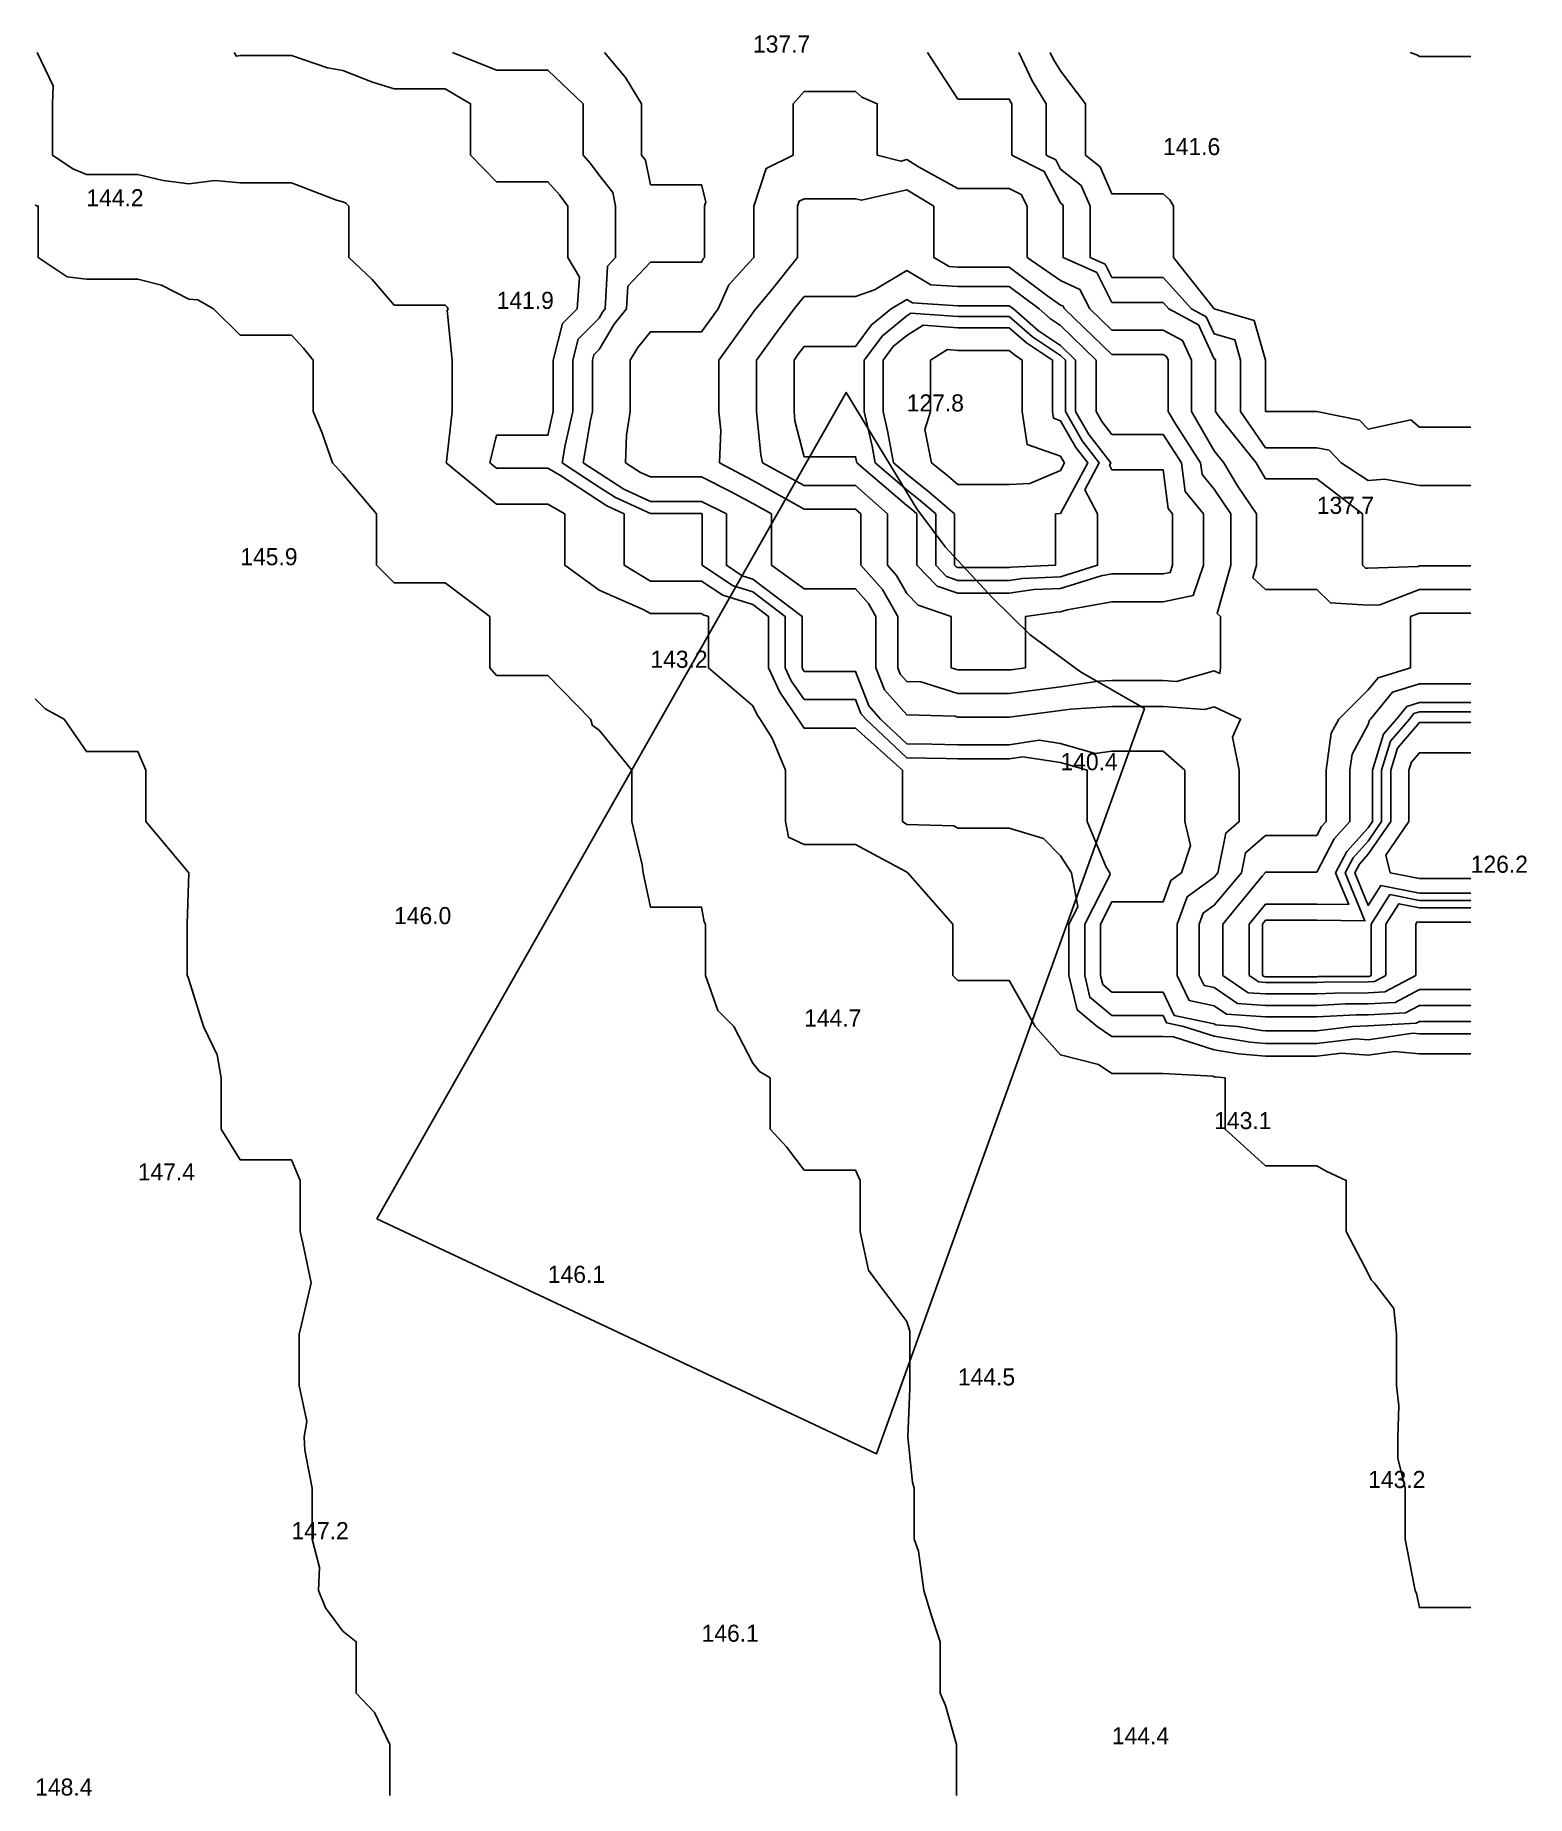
# Model space of a CAD drawing. Extents: x 0 to 87, y 0 to 103.
import ezdxf

# ---------------------------------------------------------------- set-up
doc = ezdxf.new("R2010")
doc.units = 0
for name, color, linetype in [('CONTOURS_MAJEURES', 3, 'CONTINUOUS'), ('CONTOURS_MINEURES', 8, 'CONTINUOUS'), ('PARCELLE', 4, 'CONTINUOUS'), ('POINTS_COTES', 7, 'CONTINUOUS')]:
    doc.layers.add(name, color=color, linetype=linetype)

msp = doc.modelspace()

# ---------------------------------------------------------------- linework, layer by layer
at = {"layer": 'CONTOURS_MAJEURES'}
for points in [[(84.005, 44.58), (81.423, 44.58), (80.999, 44.58), (80.615, 44.619), (78.003, 44.23), (77.284, 44.284), (74.997, 44.007), (72.995, 44.007), (72.002, 44.007), (71.09, 44.093), (68.995, 44.441), (67.193, 45.004), (66.206, 45.211), (66, 45.647), (65.357, 45.647), (63.004, 45.647), (61.721, 46.721), (61.413, 48), (61.413, 49.41), (61.413, 50.995), (62.909, 53.907), (62.892, 54.002), (62.677, 54.328), (61.558, 56.998), (61.558, 58.558), (61.558, 60.004), (59.998, 60.459), (57.792, 60.794), (57.002, 60.676), (54.67, 60.676), (53.996, 60.676), (53.31, 60.691), (51.001, 60.722), (48.604, 63), (48.323, 63.318), (48.005, 64.136), (46.865, 64.136), (44.999, 64.136), (44.247, 65.243), (43.893, 65.996), (43.893, 67.106), (43.893, 69.002), (42.003, 70.441), (40.809, 70.808), (39.026, 71.998), (39.026, 74.976), (39.026, 75.005), (38.997, 75.019), (36.016, 75.019), (36.002, 75.019), (33.95, 75.956), (32.995, 76.575), (30.843, 78), (31.018, 79.019), (31.457, 80.996), (31.457, 82.459), (31.457, 84.003), (31.772, 85.226), (32.995, 86.465), (33.195, 86.799), (33.357, 86.998), (33.492, 89.508), (33.959, 90.005), (33.959, 90.965), (33.959, 93.001), (33.8, 93.802), (32.995, 94.824), (32.502, 95.503), (32.066, 95.996), (32.066, 98.07), (32.066, 99.003), (30, 100.978), (28.979, 100.978), (27.004, 100.978), (24.416, 101.999)], [(57.569, 101.999), (58.338, 100.338), (59.168, 99.003), (59.168, 98.17), (59.168, 95.996), (59.721, 95.719), (59.998, 95.183), (61.214, 94.212), (61.738, 93.001), (61.738, 91.266), (61.738, 90.005), (62.611, 89.612), (63.004, 88.837), (64.836, 88.837), (66, 88.837), (67.67, 86.998), (68.531, 86.534), (68.995, 85.537), (70.191, 85.194), (70.535, 84.003), (70.535, 82.536), (70.535, 80.996), (72.002, 78.871), (72.873, 78.871), (74.997, 78.871), (75.722, 78.723), (76.43, 78), (78.003, 76.955), (78.973, 77.031), (80.999, 76.671), (82.671, 76.671), (84.005, 76.671)], [(49.573, 85.431), (51.001, 86.595), (51.25, 86.749), (53.996, 86.555), (56.558, 86.555), (57.002, 86.555), (58.356, 85.357), (59.998, 84.281), (60.285, 84.003), (60.285, 81.283), (60.285, 80.996), (61.275, 79.273), (62.263, 78), (61.414, 76.416), (62.164, 75.005), (62.164, 72.838), (62.164, 71.998), (59.998, 71.326), (57.776, 71.225), (57.002, 71.114), (54.883, 71.114), (53.996, 71.114), (53.337, 71.339), (52.697, 71.998), (52.697, 73.302), (52.697, 75.005), (51.781, 75.785), (51.001, 76.415), (49.15, 78), (48.971, 78.966), (48.514, 80.996), (48.514, 81.506), (48.514, 84.003), (49.573, 85.431)], [(84.005, 52.383), (82.387, 52.383), (80.999, 52.383), (79.276, 52.725), (78.177, 50.995), (78.177, 48.173), (78.177, 48), (78.064, 47.939), (78.003, 47.936), (75.074, 47.923), (74.997, 47.919), (72.082, 47.919), (72.002, 47.919), (71.926, 47.924), (71.816, 48), (71.816, 48.185), (71.816, 50.995), (72.002, 51.221), (74.772, 51.221), (74.997, 51.221), (77.813, 51.186), (76.657, 54.002), (77.12, 54.882), (78.003, 55.855), (78.791, 56.998), (78.791, 57.788), (78.791, 60.004), (79.303, 61.7), (80.421, 63), (80.68, 63.318), (80.999, 63.416), (81.417, 63.416), (84.005, 63.416)]]:
    msp.add_lwpolyline(points, dxfattribs=at)
at = {"layer": 'CONTOURS_MINEURES'}
for points in [[(84.005, 10.998), (82.001, 10.998), (80.999, 10.998), (80.837, 11.835), (80.759, 11.997), (80.699, 12.298), (80.16, 15.004), (80.16, 15.842), (80.16, 17.999), (79.743, 19.739), (79.743, 20.995), (79.801, 22.799), (79.668, 24.002), (79.668, 25.333), (79.668, 26.997), (79.501, 28.501), (78.356, 30.004), (78.175, 30.175), (78.003, 30.549), (76.715, 33), (76.715, 34.711), (76.715, 35.995), (75.536, 36.534), (74.997, 36.854), (74.141, 36.854), (72.002, 36.854), (69.628, 39.002), (69.628, 39.632), (69.628, 41.997), (69.05, 42.052), (68.995, 42.061), (68.904, 42.09), (66, 42.258), (63.264, 42.258), (63.004, 42.258), (62.228, 42.773), (59.998, 43.344), (58.522, 45.004), (57.978, 45.98), (57.002, 47.696), (54.301, 47.696), (53.996, 47.696), (53.689, 48), (53.689, 50.688), (53.689, 50.995), (51.6, 53.401), (51.074, 54.002), (51.028, 54.029), (51.001, 54.03), (50.906, 54.097), (48.005, 55.654), (46.657, 55.654), (44.999, 55.654), (44.085, 56.084), (43.905, 56.998), (43.905, 58.906), (43.905, 60.004), (43.134, 61.869), (42.417, 63), (42.25, 63.246), (42.003, 63.77), (39.409, 65.996), (39.409, 66.408), (39.409, 69.002), (39.094, 69.099), (38.997, 69.164), (36.163, 69.164), (36.002, 69.164), (35.586, 69.416), (32.995, 70.541), (30.998, 71.998), (30.998, 73), (30.998, 75.005), (30, 75.564), (29.441, 75.564), (27.004, 75.564), (24.049, 78), (24.066, 78.068), (24.404, 80.996), (24.404, 83.597), (24.404, 84.003), (24.099, 86.898), (24.159, 86.998), (24.105, 87.105), (23.998, 87.224), (23.773, 87.224), (21.002, 87.224), (19.724, 88.726), (18.354, 90.005), (18.354, 92.644), (18.354, 93.001), (18.172, 93.176), (17.996, 93.27), (17.64, 93.357), (15.001, 94.366), (13.371, 94.366), (12.005, 94.366), (10.522, 94.518), (8.999, 94.317), (7.491, 94.508), (6.003, 94.862), (4.136, 94.862), (2.997, 94.862), (2.195, 95.194), (1.009, 95.996), (1.009, 97.992), (1.009, 99.003), (1.056, 100.057), (0.125, 101.999)], [(84.005, 43.401), (82.602, 43.401), (80.999, 43.401), (79.549, 43.549), (78.003, 43.319), (76.437, 43.437), (74.997, 43.263), (73.737, 43.263), (72.002, 43.263), (70.41, 43.412), (68.995, 43.648), (66.608, 44.394), (66, 44.429), (65.427, 44.429), (63.004, 44.429), (62.138, 45.004), (60.975, 45.978), (60.488, 48), (60.488, 48.488), (60.488, 50.995), (61.006, 52.004), (60.649, 54.002), (59.998, 54.989), (59.011, 56.01), (57.002, 56.607), (56.61, 56.607), (53.996, 56.607), (53.751, 56.753), (51.001, 56.817), (50.744, 56.998), (50.744, 59.747), (50.744, 60.004), (48.005, 62.454), (47.457, 62.454), (44.999, 62.454), (44.652, 63), (43.581, 64.578), (42.914, 65.996), (42.914, 68.089), (42.914, 69.002), (42.003, 69.695), (40.237, 70.238), (38.997, 71.066), (38.065, 71.066), (36.002, 71.066), (34.467, 71.998), (34.467, 73.533), (34.467, 75.005), (33.458, 75.466), (32.995, 75.766), (30.743, 77.257), (30, 77.673), (27.331, 77.673), (27.004, 77.673), (26.608, 78), (27.004, 79.601), (28.399, 79.601), (30, 79.601), (30.31, 80.996), (30.31, 81.307), (30.31, 84.003), (30.858, 86.14), (31.706, 86.998), (31.852, 88.858), (31.166, 90.005), (31.166, 91.834), (31.166, 93.001), (30.676, 93.676), (30, 94.44), (28.56, 94.44), (27.004, 94.44), (25.482, 95.996), (25.482, 97.481), (25.482, 99.003), (23.998, 99.875), (21.874, 99.875), (21.002, 99.875), (19.742, 100.259), (17.996, 100.941), (17.098, 101.1), (15.001, 101.82), (12.184, 101.82), (12.005, 101.82), (11.788, 101.783), (11.651, 101.999)], [(84.005, 45.304), (81.3, 45.304), (80.999, 45.304), (80.804, 45.199), (78.003, 45.052), (77.955, 45.052), (77.083, 45.004), (74.997, 44.751), (72.254, 44.751), (72.002, 44.751), (71.77, 44.773), (70.379, 45.004), (69.087, 45.095), (68.995, 45.158), (66.645, 45.65), (66, 47.015), (63.989, 47.015), (63.004, 47.015), (62.467, 47.465), (62.338, 48), (62.338, 50.332), (62.338, 50.995), (63.004, 52.292), (64.296, 52.292), (66, 52.292), (66.451, 53.549), (67.078, 54.002), (67.599, 55.601), (67.281, 56.998), (67.281, 58.719), (67.281, 60.004), (66, 61.123), (64.123, 61.123), (63.004, 61.123), (62.028, 60.977), (59.998, 61.569), (58.755, 61.757), (57.002, 61.494), (55.491, 61.494), (53.996, 61.494), (52.473, 61.527), (51.001, 61.548), (49.473, 63), (48.783, 63.778), (48.005, 65.782), (45.214, 65.782), (44.999, 65.782), (44.912, 65.909), (44.872, 65.996), (44.872, 66.123), (44.872, 69.002), (42.003, 71.186), (41.38, 71.377), (40.45, 71.998), (40.45, 73.551), (40.45, 75.005), (38.997, 75.734), (36.731, 75.734), (36.002, 75.734), (34.442, 76.446), (32.995, 77.385), (32.066, 78), (32.494, 80.494), (32.605, 80.996), (32.605, 83.611), (32.605, 84.003), (32.685, 84.313), (32.995, 84.628), (33.883, 86.114), (34.604, 86.998), (34.676, 88.324), (36.002, 89.736), (36.269, 89.736), (38.997, 89.736), (39.081, 89.921), (39.157, 90.005), (39.157, 92.841), (39.157, 93.001), (39.251, 93.254), (38.997, 94.268), (37.73, 94.268), (36.002, 94.268), (35.714, 95.71), (35.489, 95.996), (35.489, 96.509), (35.489, 99.003), (34.541, 100.543), (33.308, 101.999)], [(52.214, 101.999), (53.996, 99.279), (54.273, 99.279), (57.002, 99.279), (57.09, 99.09), (57.144, 99.003), (57.144, 96.138), (57.144, 95.996), (59.045, 95.043), (59.998, 93.199), (60.109, 93.111), (60.156, 93.001), (60.156, 92.843), (60.156, 90.005), (62.12, 89.121), (63.004, 87.378), (63.382, 87.378), (66, 87.378), (66.344, 86.998), (68.066, 86.069), (68.995, 84.076), (69.052, 84.059), (69.069, 84.003), (69.069, 81.069), (69.069, 80.996), (69.23, 80.762), (71.444, 78), (72.002, 77.06), (74.057, 77.06), (74.997, 77.06), (77.672, 75.005), (77.672, 72.33), (77.672, 71.998), (77.84, 71.835), (78.003, 71.825), (80.932, 71.931), (80.999, 71.957), (81.04, 71.957), (84.005, 71.957)], [(59.395, 101.999), (59.586, 101.587), (59.998, 100.924), (61.464, 99.003), (61.464, 97.462), (61.464, 95.996), (62.319, 95.313), (63.004, 93.731), (63.735, 93.731), (66, 93.731), (66.389, 93.39), (66.611, 93.001), (66.611, 90.616), (66.611, 90.005), (68.995, 86.998), (71.33, 86.329), (72.002, 84.003), (72.002, 80.996), (74.997, 80.996), (77.491, 80.485), (78.003, 79.962), (80.5, 80.497), (80.999, 80.081), (81.917, 80.081), (84.005, 80.081)], [(80.454, 101.999), (80.856, 101.856), (80.999, 101.768), (81.23, 101.768), (84.005, 101.768)], [(84.005, 46.242), (82.241, 46.242), (80.999, 46.242), (80.195, 45.808), (78.003, 45.693), (77.315, 45.69), (74.997, 45.563), (74.438, 45.563), (72.002, 45.563), (69.718, 45.724), (68.995, 46.22), (67.524, 46.528), (66.828, 48), (66.828, 50.167), (66.828, 50.995), (67.402, 52.594), (68.995, 53.747), (69.21, 54.002), (69.67, 56.325), (70.461, 56.998), (70.461, 58.463), (70.461, 60.004), (70.055, 61.944), (70.533, 63), (68.995, 63.707), (68.442, 63.553), (66, 63.734), (63.738, 63.734), (63.004, 63.734), (60.58, 63.58), (59.998, 63.492), (59.563, 63.435), (57.002, 63.11), (56.892, 63.11), (53.996, 63.11), (53.835, 63.161), (51.001, 63.235), (49.703, 64.698), (49.2, 65.996), (49.2, 67.804), (49.2, 69.002), (48.769, 69.767), (48.005, 70.621), (46.38, 70.621), (44.999, 70.621), (43.094, 71.998), (43.094, 73.092), (43.094, 75.005), (42.003, 75.616), (40.688, 76.315), (38.997, 77.164), (38.161, 77.164), (36.002, 77.164), (35.426, 77.427), (34.542, 78), (34.602, 79.601), (34.817, 80.996), (34.817, 82.181), (34.817, 84.003), (35.259, 84.743), (36.002, 85.653), (37.652, 85.653), (38.997, 85.653), (39.966, 86.998), (40.599, 88.403), (42.003, 89.941), (42.054, 90.005), (42.054, 90.056), (42.054, 93.001), (42.781, 95.219), (44.359, 95.996), (44.359, 96.638), (44.359, 99.003), (44.999, 99.727), (47.278, 99.727), (48.005, 99.727), (48.382, 99.38), (49.272, 99.003), (49.272, 97.731), (49.272, 95.996), (50.656, 95.652), (51.001, 95.732), (51.681, 95.315), (53.996, 94.036), (55.963, 94.036), (57.002, 94.036), (57.692, 93.69), (58.049, 93.001), (58.049, 91.051), (58.049, 90.005), (59.998, 88.651), (61.138, 88.138), (61.716, 86.998), (63.004, 85.754), (64.756, 85.754), (66, 85.754), (67.138, 85.141), (67.668, 84.003), (67.668, 82.67), (67.668, 80.996), (68.995, 78.696), (69.553, 78), (70.36, 76.641), (71.471, 75.005), (71.471, 74.474), (71.471, 71.998), (71.26, 71.26), (72.002, 70.571), (73.57, 70.571), (74.997, 70.571), (75.795, 69.797), (78.003, 69.662), (78.688, 69.687), (80.999, 70.579), (82.423, 70.579), (84.005, 70.579)], [(45.445, 93.445), (48.005, 93.445), (48.361, 93.356), (51.001, 93.97), (52.585, 93.001), (52.585, 91.589), (52.585, 90.005), (53.475, 89.482), (53.996, 89.45), (56.448, 89.45), (57.002, 89.45), (59.261, 87.738), (59.998, 87.226), (60.155, 87.156), (60.235, 86.998), (63.004, 84.324), (63.326, 84.324), (66, 84.324), (66.209, 84.212), (66.306, 84.003), (66.306, 81.303), (66.306, 80.996), (66.725, 80.271), (68.2, 78), (68.295, 77.3), (68.995, 76.447), (69.975, 75.005), (69.975, 72.978), (69.975, 71.998), (69.173, 69.179), (69.363, 69.002), (69.363, 68.635), (69.363, 65.996), (69.329, 65.663), (68.995, 65.816), (66.792, 65.203), (66, 65.262), (65.266, 65.262), (63.004, 65.262), (62.218, 65.212), (59.998, 64.879), (58.338, 64.66), (57.002, 64.491), (55.506, 64.491), (53.996, 64.491), (51.825, 65.171), (51.001, 65.193), (50.623, 65.618), (50.477, 65.996), (50.477, 66.521), (50.477, 69.002), (49.587, 70.584), (48.322, 71.998), (48.322, 74.686), (48.322, 75.005), (48.005, 75.288), (45.283, 75.288), (44.999, 75.288), (44.372, 75.631), (42.003, 76.959), (40.045, 78), (40.117, 79.88), (40.006, 80.996), (40.006, 82.006), (40.006, 84.003), (42.003, 86.77), (42.099, 86.902), (42.171, 86.998), (42.98, 87.979), (44.604, 90.005), (44.604, 92.605), (44.604, 93.001), (44.701, 93.298), (44.999, 93.445), (45.445, 93.445)], [(53.903, 0.003), (53.903, 0.097), (53.903, 2.999), (53.266, 5.264), (52.963, 5.995), (52.963, 7.031), (52.963, 9.001), (52.46, 10.461), (51.999, 11.997), (51.692, 14.31), (51.439, 15.004), (51.439, 15.442), (51.439, 17.999), (51.334, 18.332), (51.062, 20.995), (51.177, 23.825), (51.173, 24.002), (51.173, 26.824), (51.173, 26.997), (51.184, 27.181), (51.001, 27.749), (49.316, 30.004), (48.754, 30.753), (48.266, 33), (48.266, 33.26), (48.266, 35.995), (48.005, 36.596), (45.6, 36.596), (44.999, 36.596), (43.957, 37.956), (43.002, 39.002), (43.002, 40.999), (43.002, 41.997), (42.378, 42.373), (42.003, 42.857), (40.89, 45.004), (39.944, 45.947), (39.223, 48), (39.223, 50.771), (39.223, 50.995), (39.138, 51.136), (38.997, 51.998), (37, 51.998), (36.002, 51.998), (35.582, 54.002), (35.527, 54.475), (34.919, 56.998), (34.919, 58.922), (34.919, 60.004), (32.995, 62.342), (32.621, 62.626), (32.496, 63), (30, 65.544), (29.548, 65.544), (27.004, 65.544), (26.597, 65.996), (26.597, 68.595), (26.597, 69.002), (23.998, 70.961), (22.961, 70.961), (21.002, 70.961), (19.975, 71.998), (19.975, 73.026), (19.975, 75.005), (17.996, 77.33), (17.397, 78), (16.78, 79.78), (16.266, 80.996), (16.266, 82.266), (16.266, 84.003), (15.692, 84.694), (15.001, 85.452), (13.551, 85.452), (12.005, 85.452), (10.428, 86.998), (9.521, 87.52), (8.999, 87.568), (7.391, 88.391), (6.003, 88.747), (4.255, 88.747), (2.997, 88.747), (1.877, 88.881), (0.184, 90.005), (0.184, 92.818), (0.184, 93.001), (0.055, 93.054), (0.002, 93.09)], [(48.005, 87.716), (49.115, 88.113), (51.001, 89.243), (52.411, 88.414), (53.996, 88.318), (55.315, 88.318), (57.002, 88.318), (58.743, 86.998), (59.409, 86.409), (59.998, 86.023), (62.078, 84.003), (62.078, 83.076), (62.078, 80.996), (62.415, 80.409), (63.004, 79.65), (64.654, 79.65), (66, 79.65), (67.072, 78), (67.301, 76.306), (68.371, 75.005), (68.371, 72.625), (68.371, 71.998), (67.763, 70.234), (66, 69.854), (65.149, 69.854), (63.004, 69.854), (60.388, 69.391), (59.998, 69.27), (59.742, 69.258), (57.948, 69.002), (57.948, 68.053), (57.948, 65.996), (57.113, 65.885), (57.002, 65.871), (54.121, 65.871), (53.996, 65.871), (53.6, 65.996), (53.6, 68.604), (53.6, 69.002), (51.66, 69.662), (51.001, 70.341), (50.404, 71.401), (49.871, 71.998), (49.871, 73.132), (49.871, 75.005), (48.005, 76.668), (46.668, 76.668), (44.999, 76.668), (42.57, 78), (42.454, 78.451), (42.202, 80.996), (42.202, 81.195), (42.202, 84.003), (43.377, 85.625), (44.406, 86.998), (44.999, 87.716), (47.287, 87.716), (48.005, 87.716)], [(45.807, 84.807), (48.005, 84.807), (48.938, 86.065), (50.082, 86.998), (51.001, 87.549), (51.347, 87.345), (53.996, 87.185), (54.183, 87.185), (57.002, 87.185), (57.249, 86.998), (58.707, 85.707), (59.998, 84.862), (60.883, 84.003), (60.883, 81.881), (60.883, 80.996), (61.655, 79.652), (62.937, 78), (62.86, 77.856), (63.004, 77.584), (65.584, 77.584), (66, 77.584), (66.308, 75.313), (66.561, 75.005), (66.561, 74.442), (66.561, 71.998), (66.417, 71.581), (66, 71.491), (63.512, 71.491), (63.004, 71.491), (62.385, 71.381), (59.998, 70.641), (58.431, 70.569), (57.002, 70.365), (55.635, 70.365), (53.996, 70.365), (52.778, 70.78), (51.595, 71.998), (51.595, 74.408), (51.595, 75.005), (51.274, 75.278), (51.001, 75.499), (48.08, 78), (48.068, 78.063), (48.005, 78.344), (47.66, 78.344), (44.999, 78.344), (44.458, 80.455), (44.404, 80.996), (44.404, 83.406), (44.404, 84.003), (44.654, 84.348), (44.999, 84.807), (45.807, 84.807)], [(50.207, 84.796), (51.001, 85.443), (51.961, 86.038), (53.996, 85.894), (55.894, 85.894), (57.002, 85.894), (58.006, 85.006), (59.537, 84.003), (59.537, 81.459), (59.537, 80.996), (59.598, 80.596), (59.998, 80.455), (60.895, 78.894), (61.589, 78), (59.998, 75.03), (59.98, 75.022), (59.698, 75.005), (59.698, 74.704), (59.698, 71.998), (57.12, 71.88), (57.002, 71.863), (54.131, 71.863), (53.996, 71.863), (53.896, 71.897), (53.798, 71.998), (53.798, 72.197), (53.798, 75.005), (52.288, 76.292), (51.001, 77.332), (50.22, 78), (49.873, 79.868), (49.619, 80.996), (49.619, 82.616), (49.619, 84.003), (50.207, 84.796)], [(60.241, 78), (59.998, 77.547), (58.213, 76.79), (57.002, 76.714), (55.287, 76.714), (53.996, 76.714), (53.302, 77.306), (52.442, 78), (52.06, 79.936), (52.396, 80.996), (52.396, 82.397), (52.396, 84.003), (53.384, 84.615), (53.996, 84.571), (54.567, 84.571), (57.002, 84.571), (57.304, 84.304), (57.765, 84.003), (57.765, 83.238), (57.765, 80.996), (58.057, 79.055), (59.998, 78.375), (60.135, 78.137), (60.241, 78)], [(84.005, 47.179), (83.182, 47.179), (80.999, 47.179), (79.586, 46.417), (78.003, 46.334), (76.675, 46.328), (74.997, 46.236), (73.765, 46.236), (72.002, 46.236), (70.349, 46.353), (68.995, 47.283), (68.402, 47.407), (68.122, 48), (68.122, 48.873), (68.122, 50.995), (68.353, 51.64), (68.995, 52.104), (70.592, 54.002), (70.824, 55.175), (72.002, 56.177), (74.176, 56.177), (74.997, 56.177), (75.28, 56.715), (75.537, 56.998), (75.537, 57.537), (75.537, 60.004), (75.835, 62.165), (76.283, 63), (78.003, 64.699), (78.586, 65.413), (80.482, 65.996), (80.482, 66.515), (80.482, 69.002), (80.999, 69.202), (83.805, 69.202), (84.005, 69.202)], [(84.005, 51.102), (81.106, 51.102), (80.999, 51.102), (80.866, 51.128), (80.782, 50.995), (80.782, 50.778), (80.782, 48), (78.978, 47.026), (78.003, 46.975), (76.034, 46.966), (74.997, 46.909), (73.092, 46.909), (72.002, 46.909), (70.98, 46.981), (69.498, 48), (69.498, 50.495), (69.498, 50.995), (71.827, 53.828), (71.974, 54.002), (71.978, 54.025), (72.002, 54.045), (72.044, 54.045), (74.997, 54.045), (76.016, 55.982), (76.938, 56.998), (76.938, 58.939), (76.938, 60.004), (77.067, 60.937), (78.003, 62.683), (78.077, 62.926), (78.14, 63), (79.424, 64.575), (80.999, 65.059), (83.065, 65.059), (84.005, 65.059)], [(20.762, 0.003), (20.762, 0.243), (20.762, 2.999), (19.865, 4.861), (18.787, 5.995), (18.787, 8.21), (18.787, 9.001), (17.996, 9.625), (16.98, 10.981), (16.573, 11.997), (16.641, 13.357), (16.209, 15.004), (16.209, 16.212), (16.209, 17.999), (15.782, 20.213), (15.734, 20.995), (15.899, 21.897), (15.455, 24.002), (15.455, 26.543), (15.455, 26.997), (15.577, 27.575), (16.146, 30.004), (15.666, 32.334), (15.514, 33), (15.514, 33.513), (15.514, 35.995), (15.001, 37.198), (13.203, 37.198), (12.005, 37.198), (10.878, 39.002), (10.878, 40.125), (10.878, 41.997), (10.652, 43.35), (9.847, 45.004), (8.999, 47.75), (8.926, 47.927), (8.892, 48), (8.892, 48.107), (8.892, 50.995), (8.999, 54.002), (6.483, 56.998), (6.483, 59.523), (6.483, 60.004), (6.003, 61.094), (4.09, 61.094), (2.997, 61.094), (1.687, 63), (0.588, 63.586), (0.002, 64.172)], [(84.005, 51.956), (81.96, 51.956), (80.999, 51.956), (79.806, 52.193), (79.045, 50.995), (79.045, 49.042), (79.045, 48), (78.369, 47.634), (78.003, 47.615), (75.394, 47.604), (74.997, 47.582), (72.419, 47.582), (72.002, 47.582), (71.61, 47.61), (71.043, 48), (71.043, 48.955), (71.043, 50.995), (72.002, 52.161), (73.836, 52.161), (74.997, 52.161), (76.862, 52.137), (76.096, 54.002), (76.752, 55.249), (78.003, 56.627), (78.259, 56.998), (78.259, 57.254), (78.259, 60.004), (78.894, 62.109), (79.661, 63), (80.262, 63.737), (80.999, 63.964), (81.966, 63.964), (84.005, 63.964)], [(84.005, 52.811), (82.814, 52.811), (80.999, 52.811), (78.746, 53.257), (78.003, 52.089), (77.218, 54.002), (77.488, 54.515), (78.003, 55.083), (79.323, 56.998), (79.323, 58.322), (79.323, 60.004), (79.712, 61.292), (80.999, 62.788), (81.212, 62.788), (84.005, 62.788)], [(84.005, 53.665), (83.668, 53.665), (80.999, 53.665), (79.296, 54.002), (79.03, 55.029), (80.387, 56.998), (80.387, 59.39), (80.387, 60.004), (80.529, 60.474), (80.999, 61.021), (82.985, 61.021), (84.005, 61.021)]]:
    msp.add_lwpolyline(points, dxfattribs=at)
at = {"layer": 'PARCELLE'}
msp.add_lwpolyline([(20, 33.746), (37.588, 64.727), (47.455, 82.114), (51.599, 75.292), (53.243, 73.072), (56.013, 70.097), (58.218, 67.924), (61.173, 65.766), (64.907, 63.612), (64.887, 63.563), (59.261, 47.865), (49.233, 20), (20, 33.746)], close=True, dxfattribs=at)

# ---------------------------------------------------------------- texts
at = {"layer": 'POINTS_COTES'}
for s, p in [('137.7', (42.003, 101.999)), ('141.6', (66, 95.996)), ('144.2', (2.997, 93.001)), ('141.9', (27.004, 86.998)), ('127.8', (51.001, 80.996)), ('137.7', (74.997, 75.005)), ('145.9', (12.005, 71.998)), ('143.2', (36.002, 65.996)), ('140.4', (59.998, 60.004)), ('126.2', (84.005, 54.002)), ('146.0', (21.002, 50.995)), ('144.7', (44.999, 45.004)), ('143.1', (68.995, 39.002)), ('147.4', (6.003, 35.995)), ('146.1', (30, 30.004)), ('144.5', (53.996, 24.002)), ('143.2', (78.003, 17.999)), ('147.2', (15.001, 15.004)), ('146.1', (38.997, 9.001)), ('144.4', (63.004, 2.999)), ('148.4', (0.002, 0.003))]:
    msp.add_text(s, height=1, dxfattribs=at).set_placement(p)

doc.saveas('drawing.dxf')
